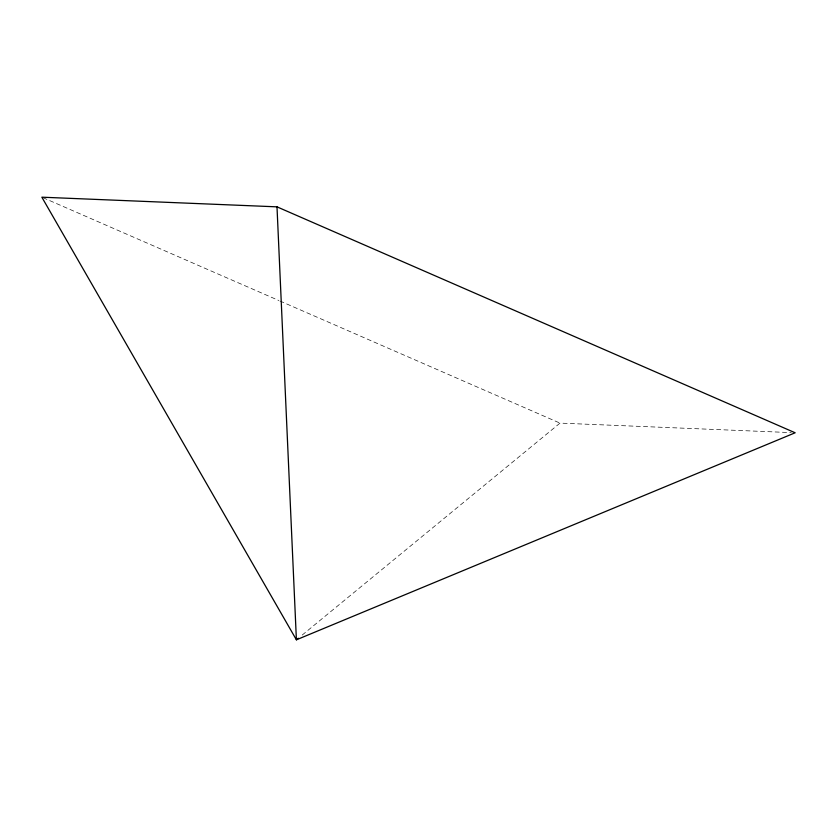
<?xml version="1.0" encoding="UTF-8"?>
<svg xmlns="http://www.w3.org/2000/svg" width="837" height="837" viewBox="0 0 837 837"><rect width="100%" height="100%" fill="white"/><g stroke="black" fill="none" stroke-linecap="round" stroke-linejoin="round"><path stroke-width="0.63" stroke-dasharray="4.18 3.14" d="M302.22 635.042L560.005 423.114L791.227 432.614M43.043 197.699L278.794 300.493M279.987 301.017L560.005 423.114"/><path stroke-width="1.26" d="M298.338 638.223L296.403 639.813L41.85 197.187L276.995 206.844L795.15 432.781L296.403 639.813L276.995 206.844"/></g></svg>
